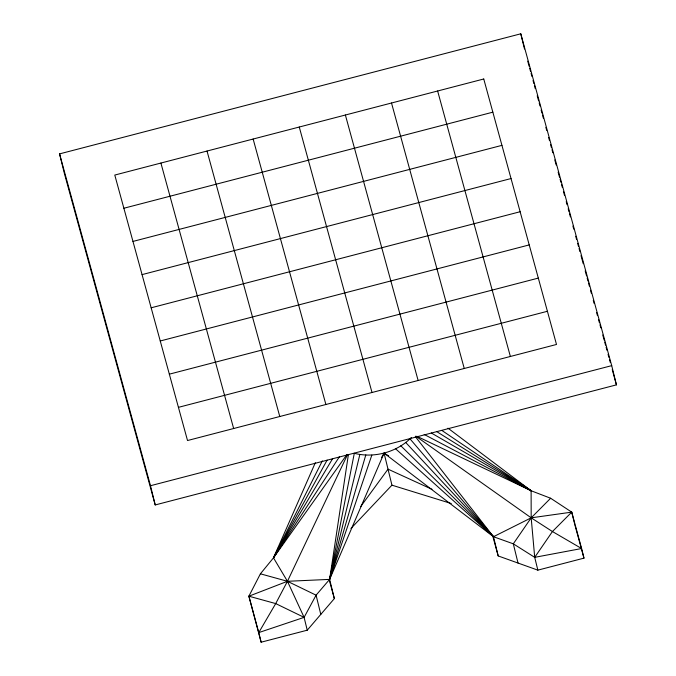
<?xml version="1.0" encoding="UTF-8"?>
<svg xmlns="http://www.w3.org/2000/svg" width="676" height="676" viewBox="0 0 676 676"><rect width="100%" height="100%" fill="white"/><g stroke="black" fill="none" stroke-linecap="round" stroke-linejoin="round"><path stroke-width="1.01" d="M346.982 454.466L273.493 557.835L260.404 573.814L248.886 596.198L261.122 642.2L307.242 630.193L334.35 598.598L329.626 579.383L348.334 455.016M307.242 630.193L304.099 617.374L316.081 595.176L329.626 579.383L354.3 453.3C374.158 458.404 396.981 452.236 411.329 437.507M260.404 573.814L287.452 581.292L329.626 579.383L359.801 454.695M388.615 455.835L384.078 453.131L329.626 579.383L365.817 454.906M329.626 579.383L371.834 455.109M315.337 462.705L273.493 557.835L287.452 581.292L304.099 617.374L258.764 632.592L261.122 642.2M347.447 454.762L287.452 581.292L275.707 603.583L258.764 632.592L248.886 596.198L287.452 581.292L316.081 595.176L320.796 614.399M278.994 546.521L273.493 557.835L339.597 456.477M322.351 460.855L273.493 557.835L332.6 458.666M276.983 551.371L273.493 557.835L327.091 460.136M381.45 457.669L384.078 453.131L493.472 536.719L513.304 543.825L534.708 557.337L581.613 548.532L583.971 558.139L537.851 570.147L498.195 555.942L492.711 535.924M537.851 570.147L534.708 557.337L552.436 531.53L571.735 512.138L550.636 498.246L531.116 490.759L416.881 436.282M360.756 506.476L388.016 469.152L431.989 489.297M350.937 528.488L391.945 485.174L384.078 453.131M550.636 498.246L531.184 517.833L513.304 543.825L518.027 563.049M395.705 448.898L493.472 536.719L531.184 517.833L571.735 512.138L581.613 548.532L552.436 531.53L531.184 517.833L415.748 436.147M59.564 153.883L520.782 33.8L611.712 365.64L616.436 384.864L155.218 504.947L64.288 173.107L59.564 153.883L150.494 485.723L155.218 504.947M123.877 208.242L492.846 112.174M132.969 241.425L501.938 145.357M142.061 274.617L511.031 178.548M151.154 307.8L520.123 211.732M160.246 340.983L529.215 244.915M169.338 374.166L538.307 278.098M178.43 407.349L547.408 311.281M150.494 485.723L611.712 365.64M248.886 596.198L275.707 603.583L304.099 617.374M391.945 485.174L451.255 503.51M424.19 434.448L531.116 490.759L531.184 517.833L534.708 557.337M431.271 432.97L531.116 490.759L447.977 428.17M436.713 431.592L531.116 490.759L522.472 484.776M525.767 487.396L531.116 490.759L441.986 430.519M516.422 480.585L518.154 481.785M400.809 445.788L493.472 536.719L498.195 555.942M405.921 442.687L493.472 536.719L415.317 436.578M409.977 438.808L493.472 536.719M527.736 61.17L529.131 66.256M529.688 68.293L530.525 71.343M531.082 73.38L531.919 76.439M533.034 80.503L533.871 83.562M534.429 85.599L535.265 88.649M537.217 95.772L538.611 100.868M539.169 102.904L540.006 105.955M541.121 110.027L541.958 113.078M542.515 115.114L543.352 118.173M545.862 127.333L546.698 130.383M548.65 137.507L549.487 140.566M550.602 144.639L551.447 147.689M552.005 149.726L552.841 152.776M554.793 159.908L556.187 164.995M558.139 172.118L559.534 177.205M560.091 179.241L560.928 182.3M561.486 184.337L562.322 187.387M563.438 191.46L564.553 195.533M566.226 201.642L567.063 204.693M568.178 208.766L569.015 211.816M569.572 213.853L570.409 216.903M572.918 226.071L573.755 229.122M575.707 236.245L576.543 239.304M577.659 243.377L578.495 246.427M579.053 248.464L579.89 251.514M581.005 255.587L583.244 263.733M585.196 270.856L586.591 275.943M587.148 277.98L587.985 281.039M588.543 283.075L589.379 286.125M590.494 290.198L591.331 293.249M593.283 300.372L594.12 303.431M596.629 312.591L597.466 315.641M598.581 319.714L599.418 322.773M599.975 324.81L600.812 327.86M602.764 334.983L604.158 340.079M604.716 342.107L605.552 345.166M606.11 347.202L606.947 350.252M608.062 354.325L608.899 357.376M609.456 359.412L610.293 362.471M612.245 369.595L616.436 384.864M574.879 524.956L583.971 558.139M437.634 90.998L510.372 356.472M391.514 103.005L464.251 368.479M345.385 115.021L418.131 380.487M299.265 127.029L372.011 392.502M253.145 139.036L325.891 404.51M329.415 580.591L334.35 598.598M207.025 151.044L279.771 416.517M160.905 163.051L233.651 428.525M520.782 33.8L524.508 48.976M571.735 512.138L574.642 523.968M483.754 78.991L114.785 175.059L187.522 440.532L556.5 344.464L483.754 78.991"/></g></svg>
